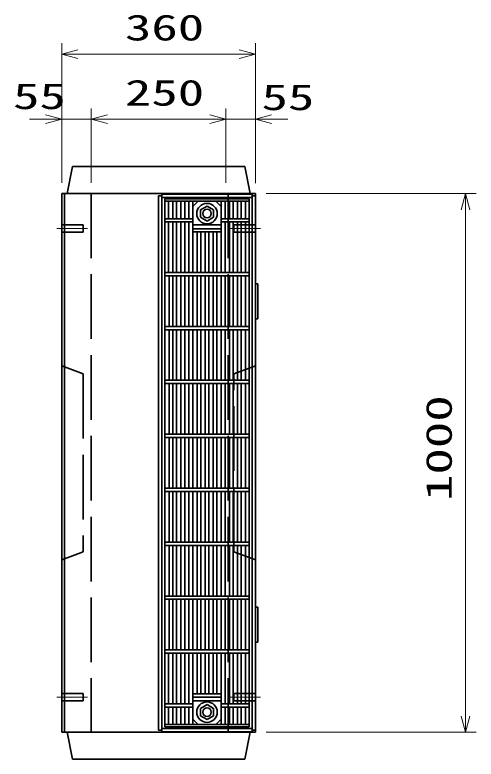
# Model space of a CAD drawing. Units: millimetres on the paper. Extents: x 0 to 841, y 0 to 594.
# Drawn here: x 250.3 to 293.2, y 312.6 to 381.7 of the extents above; entities that cross this region are included whole.
import ezdxf
from ezdxf.enums import TextEntityAlignment as Align

# ---------------------------------------------------------------- set-up
doc = ezdxf.new("R2010")
doc.units = ezdxf.units.MM
doc.linetypes.add('DASHED', pattern=[7.5, 6, -1.5])
doc.linetypes.add('USER1', pattern=[18.5, 12, -1.5, 3.5, -1.5])
for name, color, linetype, lineweight in [('D-BMK（構造物基準線）', 2, 'USER1', 18), ('D-STR-DIM（寸法）', 7, 'Continuous', 13), ('D-STR（構造物）', 1, 'Continuous', 35)]:
    doc.layers.add(name, color=color, linetype=linetype, lineweight=lineweight)
doc.styles.add('ＭＳ ゴシック', font='')
doc.styles.get('ＭＳ ゴシック').set_extended_font_data('MS Gothic')

# ---------------------------------------------------------------- blocks, each defined once
blk = doc.blocks.new('_Open30')
at = {"color": 7, "linetype": 'Continuous', "lineweight": 13}
for p, q in [((-1, 0.2679), (0, 0)), ((0, 0), (-1, -0.2679)), ((0, 0), (-1, 0))]:
    blk.add_line(p, q, dxfattribs=at)

msp = doc.modelspace()

# ---------------------------------------------------------------- linework, layer by layer
at = {"layer": 'D-BMK（構造物基準線）'}
for p, q in [((254.231, 361.824), (257.08, 361.824)), ((273.155, 361.824), (270.305, 361.824)), ((257.08, 318.324), (254.231, 318.324)), ((273.155, 318.324), (270.305, 318.324))]:
    msp.add_line(p, q, dxfattribs=at)
at = {"layer": 'D-STR-DIM（寸法）'}
for p, q in [((254.693, 372.971), (254.693, 379.021)), ((272.693, 373.001), (272.693, 379.021)), ((256.193, 378.021), (271.193, 378.021)), ((254.693, 366.074), (254.693, 372.971)), ((257.443, 366.126), (257.443, 372.971)), ((257.443, 366.074), (257.443, 372.971)), ((269.943, 366.074), (269.943, 372.971)), ((269.943, 366.111), (269.943, 372.971)), ((272.693, 366.044), (272.693, 372.971)), ((253.193, 371.971), (251.693, 371.971)), ((254.693, 371.971), (257.443, 371.971)), ((258.943, 371.971), (260.443, 371.971)), ((258.943, 371.971), (268.443, 371.971)), ((268.443, 371.971), (266.943, 371.971)), ((269.943, 371.971), (272.693, 371.971)), ((274.193, 371.971), (275.693, 371.971)), ((273.693, 365.074), (293.197, 365.074)), ((292.197, 316.574), (292.197, 363.574)), ((273.693, 315.074), (293.197, 315.074))]:
    msp.add_line(p, q, dxfattribs=at)
at = {"layer": 'D-STR（構造物）'}
for p, q in [((255.693, 367.574), (255.193, 365.074)), ((271.693, 367.574), (255.693, 367.574)), ((272.193, 365.074), (271.693, 367.574)), ((272.693, 365.074), (254.693, 365.074)), ((254.693, 365.074), (254.693, 315.074)), ((254.943, 315.074), (254.943, 365.074)), ((263.993, 364.861), (263.693, 364.861)), ((263.693, 364.861), (263.693, 315.261)), ((263.993, 315.111), (263.993, 365.011)), ((272.393, 365.011), (263.993, 365.011)), ((272.393, 315.111), (272.393, 365.011)), ((272.693, 364.861), (272.393, 364.861)), ((272.693, 365.074), (272.693, 315.074)), ((272.693, 315.261), (272.693, 364.861)), ((263.993, 364.711), (272.393, 364.711)), ((264.268, 315.561), (264.268, 364.586)), ((272.118, 364.586), (264.268, 364.586)), ((264.268, 364.361), (272.118, 364.361)), ((264.618, 362.736), (264.618, 364.361)), ((265.018, 364.361), (265.018, 362.736)), ((265.368, 362.736), (265.368, 364.361)), ((265.768, 362.736), (265.768, 364.361)), ((266.118, 364.361), (266.118, 362.736)), ((266.518, 362.736), (266.518, 364.361)), ((266.868, 363.861), (267.368, 364.361)), ((266.868, 364.361), (266.868, 357.736)), ((269.018, 364.361), (269.518, 363.861)), ((269.518, 364.361), (269.518, 357.736)), ((269.868, 362.736), (269.868, 364.361)), ((270.268, 364.361), (270.268, 362.736)), ((270.618, 362.736), (270.618, 364.361)), ((271.018, 364.361), (271.018, 362.736)), ((271.368, 362.736), (271.368, 364.361)), ((271.768, 364.361), (271.768, 362.736)), ((272.118, 364.586), (272.118, 315.561)), ((268.193, 363.904), (267.593, 363.558)), ((267.593, 363.558), (267.593, 362.865)), ((268.793, 363.558), (268.193, 363.904)), ((268.793, 362.865), (268.793, 363.558)), ((266.868, 362.736), (264.268, 362.736)), ((267.593, 362.865), (268.193, 362.518)), ((268.193, 362.518), (268.793, 362.865)), ((272.118, 362.736), (269.518, 362.736)), ((264.268, 362.436), (266.868, 362.436)), ((264.618, 357.736), (264.618, 362.436)), ((265.018, 362.436), (265.018, 357.736)), ((265.368, 357.736), (265.368, 362.436)), ((265.768, 357.736), (265.768, 362.436)), ((266.118, 362.436), (266.118, 357.736)), ((266.518, 357.736), (266.518, 362.436)), ((266.868, 362.161), (269.518, 362.161)), ((269.518, 362.436), (272.118, 362.436)), ((269.868, 357.736), (269.868, 362.436)), ((270.268, 362.436), (270.268, 357.736)), ((270.618, 357.736), (270.618, 362.436)), ((271.018, 362.436), (271.018, 357.736)), ((271.368, 357.736), (271.368, 362.436)), ((271.768, 362.436), (271.768, 357.736)), ((269.518, 361.811), (266.868, 361.811)), ((266.868, 361.511), (269.518, 361.511)), ((267.268, 357.736), (267.268, 361.511)), ((267.618, 361.511), (267.618, 357.736)), ((268.018, 357.736), (268.018, 361.511)), ((268.368, 361.511), (268.368, 357.736)), ((268.768, 357.736), (268.768, 361.511)), ((269.118, 361.511), (269.118, 357.736)), ((272.118, 357.736), (264.268, 357.736)), ((264.268, 357.436), (272.118, 357.436)), ((264.668, 352.736), (264.668, 357.436)), ((265.018, 357.436), (265.018, 352.736)), ((265.368, 352.736), (265.368, 357.436)), ((265.768, 352.736), (265.768, 357.436)), ((266.118, 357.436), (266.118, 352.736)), ((266.518, 352.736), (266.518, 357.436)), ((266.868, 357.436), (266.868, 352.736)), ((267.268, 352.736), (267.268, 357.436)), ((267.618, 357.436), (267.618, 352.736)), ((268.018, 352.736), (268.018, 357.436)), ((268.368, 357.436), (268.368, 352.736)), ((268.768, 352.736), (268.768, 357.436)), ((269.118, 357.436), (269.118, 352.736)), ((269.518, 357.436), (269.518, 352.736)), ((269.868, 352.736), (269.868, 357.436)), ((270.268, 357.436), (270.268, 352.736)), ((270.618, 352.736), (270.618, 357.436)), ((271.018, 357.436), (271.018, 352.736)), ((271.368, 352.736), (271.368, 357.436)), ((271.768, 357.436), (271.768, 352.736)), ((272.917, 356.686), (272.667, 356.686)), ((272.917, 353.436), (272.917, 356.686)), ((272.667, 353.436), (272.917, 353.436)), ((272.118, 352.736), (264.268, 352.736)), ((264.268, 352.436), (272.118, 352.436)), ((264.668, 347.736), (264.668, 352.436)), ((265.018, 352.436), (265.018, 347.736)), ((265.368, 347.736), (265.368, 352.436)), ((265.768, 347.736), (265.768, 352.436)), ((266.118, 352.436), (266.118, 347.736)), ((266.518, 347.736), (266.518, 352.436)), ((266.868, 352.436), (266.868, 347.736)), ((267.268, 347.736), (267.268, 352.436)), ((267.618, 352.436), (267.618, 347.736)), ((268.018, 347.736), (268.018, 352.436)), ((268.368, 352.436), (268.368, 347.736)), ((268.768, 347.736), (268.768, 352.436)), ((269.118, 352.436), (269.118, 347.736)), ((269.518, 352.436), (269.518, 347.736)), ((269.868, 347.736), (269.868, 352.436)), ((270.268, 352.436), (270.268, 347.736)), ((270.618, 347.736), (270.618, 352.436)), ((271.018, 352.436), (271.018, 347.736)), ((271.368, 347.736), (271.368, 352.436)), ((271.768, 352.436), (271.768, 347.736)), ((264.268, 347.736), (272.118, 347.736)), ((272.118, 347.436), (264.268, 347.436)), ((264.668, 342.736), (264.668, 347.436)), ((265.018, 347.436), (265.018, 342.736)), ((265.368, 342.736), (265.368, 347.436)), ((265.768, 342.736), (265.768, 347.436)), ((266.118, 347.436), (266.118, 342.736)), ((266.518, 342.736), (266.518, 347.436)), ((266.868, 347.436), (266.868, 342.736)), ((267.268, 342.736), (267.268, 347.436)), ((267.618, 347.436), (267.618, 342.736)), ((268.018, 342.736), (268.018, 347.436)), ((268.368, 347.436), (268.368, 342.736)), ((268.768, 342.736), (268.768, 347.436)), ((269.118, 347.436), (269.118, 342.736)), ((269.518, 347.436), (269.518, 342.736)), ((269.868, 342.736), (269.868, 347.436)), ((270.268, 347.436), (270.268, 342.736)), ((270.618, 342.736), (270.618, 347.436)), ((271.018, 347.436), (271.018, 342.736)), ((271.368, 342.736), (271.368, 347.436)), ((271.768, 347.436), (271.768, 342.736)), ((264.268, 342.736), (272.118, 342.736)), ((272.118, 342.436), (264.268, 342.436)), ((264.668, 337.736), (264.668, 342.436)), ((265.018, 342.436), (265.018, 337.736)), ((265.368, 337.736), (265.368, 342.436)), ((265.768, 337.736), (265.768, 342.436)), ((266.118, 342.436), (266.118, 337.736)), ((266.518, 337.736), (266.518, 342.436)), ((266.868, 342.436), (266.868, 337.736)), ((267.268, 337.736), (267.268, 342.436)), ((267.618, 342.436), (267.618, 337.736)), ((268.018, 337.736), (268.018, 342.436)), ((268.368, 342.436), (268.368, 337.736)), ((268.768, 337.736), (268.768, 342.436)), ((269.118, 342.436), (269.118, 337.736)), ((269.518, 342.436), (269.518, 337.736)), ((269.868, 337.736), (269.868, 342.436)), ((270.268, 342.436), (270.268, 337.736)), ((270.618, 337.736), (270.618, 342.436)), ((271.018, 342.436), (271.018, 337.736)), ((271.368, 337.736), (271.368, 342.436)), ((271.768, 342.436), (271.768, 337.736)), ((272.118, 337.711), (264.268, 337.711)), ((264.268, 337.411), (272.118, 337.411)), ((264.668, 337.411), (264.668, 332.711)), ((265.018, 332.711), (265.018, 337.411)), ((265.368, 337.411), (265.368, 332.711)), ((265.768, 337.411), (265.768, 332.711)), ((266.118, 332.711), (266.118, 337.411)), ((266.518, 337.411), (266.518, 332.711)), ((266.868, 332.711), (266.868, 337.411)), ((267.268, 337.411), (267.268, 332.711)), ((267.618, 332.711), (267.618, 337.411)), ((268.018, 337.411), (268.018, 332.711)), ((268.368, 332.711), (268.368, 337.411)), ((268.768, 337.411), (268.768, 332.711)), ((269.118, 332.711), (269.118, 337.411)), ((269.518, 332.711), (269.518, 337.411)), ((269.868, 337.411), (269.868, 332.711)), ((270.268, 332.711), (270.268, 337.411)), ((270.618, 337.411), (270.618, 332.711)), ((271.018, 332.711), (271.018, 337.411)), ((271.368, 337.411), (271.368, 332.711)), ((271.768, 332.711), (271.768, 337.411)), ((272.118, 332.711), (264.268, 332.711)), ((264.268, 332.411), (272.118, 332.411)), ((264.668, 332.411), (264.668, 327.711)), ((265.018, 327.711), (265.018, 332.411)), ((265.368, 332.411), (265.368, 327.711)), ((265.768, 332.411), (265.768, 327.711)), ((266.118, 327.711), (266.118, 332.411)), ((266.518, 332.411), (266.518, 327.711)), ((266.868, 327.711), (266.868, 332.411)), ((267.268, 332.411), (267.268, 327.711)), ((267.618, 327.711), (267.618, 332.411)), ((268.018, 332.411), (268.018, 327.711)), ((268.368, 327.711), (268.368, 332.411)), ((268.768, 332.411), (268.768, 327.711)), ((269.118, 327.711), (269.118, 332.411)), ((269.518, 327.711), (269.518, 332.411)), ((269.868, 332.411), (269.868, 327.711)), ((270.268, 327.711), (270.268, 332.411)), ((270.618, 332.411), (270.618, 327.711)), ((271.018, 327.711), (271.018, 332.411)), ((271.368, 332.411), (271.368, 327.711)), ((271.768, 327.711), (271.768, 332.411)), ((264.268, 327.711), (272.118, 327.711)), ((272.118, 327.411), (264.268, 327.411)), ((264.668, 327.411), (264.668, 322.711)), ((265.018, 322.711), (265.018, 327.411)), ((265.368, 327.411), (265.368, 322.711)), ((265.768, 327.411), (265.768, 322.711)), ((266.118, 322.711), (266.118, 327.411)), ((266.518, 327.411), (266.518, 322.711)), ((266.868, 322.711), (266.868, 327.411)), ((267.268, 327.411), (267.268, 322.711)), ((267.618, 322.711), (267.618, 327.411)), ((268.018, 327.411), (268.018, 322.711)), ((268.368, 322.711), (268.368, 327.411)), ((268.768, 327.411), (268.768, 322.711)), ((269.118, 322.711), (269.118, 327.411)), ((269.518, 322.711), (269.518, 327.411)), ((269.868, 327.411), (269.868, 322.711)), ((270.268, 322.711), (270.268, 327.411)), ((270.618, 327.411), (270.618, 322.711)), ((271.018, 322.711), (271.018, 327.411)), ((271.368, 327.411), (271.368, 322.711)), ((271.768, 322.711), (271.768, 327.411)), ((272.917, 326.686), (272.693, 326.686)), ((272.917, 323.436), (272.917, 326.686)), ((272.693, 323.436), (272.917, 323.436)), ((264.268, 322.711), (272.118, 322.711)), ((272.118, 322.411), (264.268, 322.411)), ((264.618, 322.411), (264.618, 317.711)), ((265.018, 317.711), (265.018, 322.411)), ((265.368, 322.411), (265.368, 317.711)), ((265.768, 322.411), (265.768, 317.711)), ((266.118, 317.711), (266.118, 322.411)), ((266.518, 322.411), (266.518, 317.711)), ((266.868, 315.786), (266.868, 322.411)), ((267.268, 322.411), (267.268, 318.636)), ((267.618, 318.636), (267.618, 322.411)), ((268.018, 322.411), (268.018, 318.636)), ((268.368, 318.636), (268.368, 322.411)), ((268.768, 322.411), (268.768, 318.636)), ((269.118, 318.636), (269.118, 322.411)), ((269.518, 315.786), (269.518, 322.411)), ((269.868, 322.411), (269.868, 317.711)), ((270.268, 317.711), (270.268, 322.411)), ((270.618, 322.411), (270.618, 317.711)), ((271.018, 317.711), (271.018, 322.411)), ((271.368, 322.411), (271.368, 317.711)), ((271.768, 317.711), (271.768, 322.411)), ((266.868, 318.636), (269.518, 318.636)), ((269.518, 318.336), (266.868, 318.336)), ((266.868, 317.986), (269.518, 317.986)), ((264.268, 317.711), (266.868, 317.711)), ((266.868, 317.411), (264.268, 317.411)), ((264.618, 317.411), (264.618, 315.786)), ((265.018, 315.786), (265.018, 317.411)), ((265.368, 317.411), (265.368, 315.786)), ((265.768, 317.411), (265.768, 315.786)), ((266.118, 315.786), (266.118, 317.411)), ((266.518, 317.411), (266.518, 315.786)), ((267.593, 317.283), (268.193, 317.629)), ((267.593, 316.59), (267.593, 317.283)), ((268.193, 317.629), (268.793, 317.283)), ((268.793, 317.283), (268.793, 316.59)), ((269.518, 317.711), (272.118, 317.711)), ((272.118, 317.411), (269.518, 317.411)), ((269.868, 317.411), (269.868, 315.786)), ((270.268, 315.786), (270.268, 317.411)), ((270.618, 317.411), (270.618, 315.786)), ((271.018, 315.786), (271.018, 317.411)), ((271.368, 317.411), (271.368, 315.786)), ((271.768, 315.786), (271.768, 317.411)), ((268.193, 316.244), (267.593, 316.59)), ((268.793, 316.59), (268.193, 316.244)), ((264.268, 315.786), (272.118, 315.786)), ((266.868, 316.286), (267.368, 315.786)), ((269.018, 315.786), (269.518, 316.286)), ((254.693, 315.074), (272.693, 315.074)), ((255.693, 312.574), (255.193, 315.074)), ((263.693, 315.261), (263.993, 315.261)), ((272.393, 315.411), (263.993, 315.411)), ((263.993, 315.111), (272.393, 315.111)), ((272.118, 315.561), (264.268, 315.561)), ((272.193, 315.074), (271.693, 312.574)), ((272.693, 315.261), (272.393, 315.261)), ((271.693, 312.574), (255.693, 312.574))]:
    msp.add_line(p, q, dxfattribs=at)
at = {"layer": 'D-STR（構造物）', "linetype": 'DASHED'}
for p, q in [((257.443, 365.074), (257.443, 315.074)), ((270.168, 365.074), (270.168, 315.074)), ((256.693, 362.174), (254.693, 362.174)), ((256.693, 361.474), (256.693, 362.174)), ((270.693, 362.174), (272.693, 362.174)), ((270.693, 361.474), (270.693, 362.174)), ((254.693, 361.474), (256.693, 361.474)), ((272.693, 361.474), (270.693, 361.474)), ((254.693, 349.074), (256.693, 348.324)), ((270.693, 348.324), (272.693, 349.074)), ((256.693, 348.324), (256.693, 331.824)), ((270.693, 331.824), (270.693, 348.324)), ((254.693, 331.074), (256.693, 331.824)), ((256.693, 331.824), (254.693, 331.074)), ((272.693, 331.074), (270.693, 331.824)), ((256.693, 318.674), (254.693, 318.674)), ((256.693, 317.974), (256.693, 318.674)), ((270.693, 317.974), (270.693, 318.674)), ((270.693, 318.674), (272.693, 318.674)), ((254.693, 317.974), (256.693, 317.974)), ((272.693, 317.974), (270.693, 317.974))]:
    msp.add_line(p, q, dxfattribs=at)
at = {"layer": 'D-STR（構造物）'}
for centre, radius in [((268.193, 363.211), 0.95), ((268.193, 363.211), 0.4), ((268.193, 316.936), 0.95), ((268.193, 316.936), 0.4)]:
    msp.add_circle(centre, radius, dxfattribs=at)

# ---------------------------------------------------------------- block references
at = {"layer": 'D-STR-DIM（寸法）', "xscale": 1.5, "yscale": 1.5}
for p, rotation in [((254.693, 378.021), 180), ((257.443, 371.971), 180), ((257.443, 371.971), 180), ((272.693, 371.971), 180), ((292.197, 365.074), 90), ((292.197, 315.074), 270)]:
    msp.add_blockref('_Open30', p, dxfattribs=dict(at, rotation=rotation))
for p in [(272.693, 378.021), (254.693, 371.971), (269.943, 371.971), (269.943, 371.971)]:
    msp.add_blockref('_Open30', p, dxfattribs=at)

# ---------------------------------------------------------------- texts
at = {"layer": 'D-STR-DIM（寸法）', "style": 'ＭＳ ゴシック', "width": 1.5}
for s, p in [('360', (260.568, 378.558)), ('55', (250.174, 372.189)), ('250', (260.568, 372.508)), ('55', (273.258, 372.094))]:
    msp.add_text(s, height=2.405, dxfattribs=at).set_placement(p, align=Align.BOTTOM_LEFT)
msp.add_text('1000', height=2.405, rotation=90, dxfattribs=at).set_placement((291.659, 336.532), align=Align.BOTTOM_LEFT)

doc.saveas('drawing.dxf')
